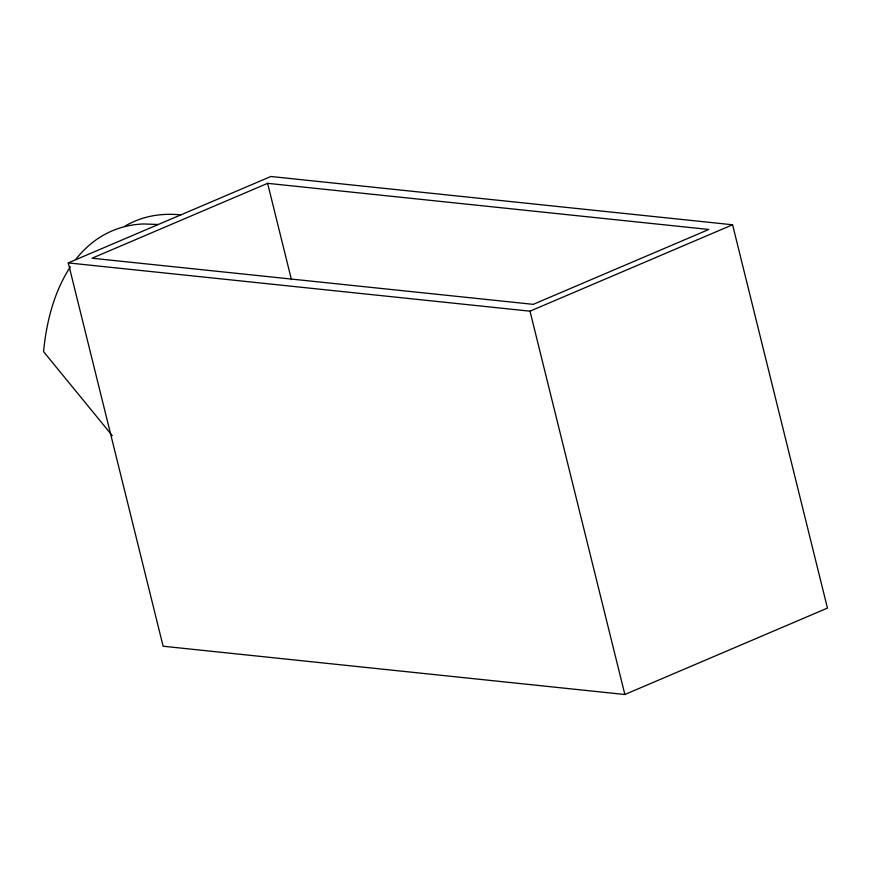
<?xml version="1.0" encoding="UTF-8"?>
<svg xmlns="http://www.w3.org/2000/svg" width="871" height="871" viewBox="0 0 871 871"><rect width="100%" height="100%" fill="white"/><g stroke="black" fill="none" stroke-linecap="round" stroke-linejoin="round"><path stroke-width="1.31" d="M68.265 262.9L270.848 176.497L732.587 224.772L827.45 608.1L624.866 694.503L163.127 646.228L68.265 262.9L530.004 311.176L732.587 224.772M267.604 183.335L92.032 258.219L533.248 304.349L708.82 229.465L267.604 183.335L291.437 279.635M158.293 224.5L143.399 223.956A290.696 156.911 66.9 0 0 75.668 259.547M112.272 435.62L43.55 351.623A290.696 156.911 66.9 0 1 70.366 266.907M530.004 311.176L624.866 694.503M125.261 225.948A290.696 156.911 66.9 0 1 180.809 214.897"/></g></svg>
